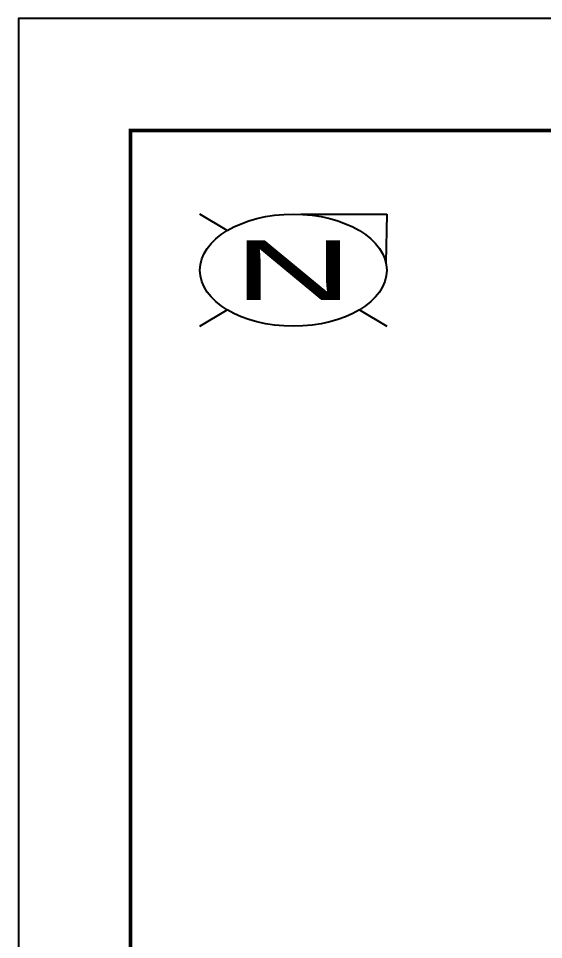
# Model space of a CAD drawing. Header units: millimetres. Extents: x 0 to 594, y 0 to 420.
# Drawn here: x 0 to 70.2, y 296.7 to 420 of the extents above; entities that cross this region are included whole.
import ezdxf
from ezdxf.enums import TextEntityAlignment as Align

# ---------------------------------------------------------------- set-up
doc = ezdxf.new("R2010")
doc.units = ezdxf.units.MM
doc.header["$LTSCALE"] = 0.25
doc.styles.get("Standard").update_dxf_attribs({"font": 'arial.ttf'})

msp = doc.modelspace()

# ---------------------------------------------------------------- linework, layer by layer
at = {"color": 0, "linetype": 'ByBlock', "lineweight": 25}
for p, q in [((27.9361, 391.6134), (24.2749, 393.8101)), ((37.7749, 393.7861), (49.2749, 393.8101)), ((49.2749, 393.8101), (49.1633, 387.3101)), ((24.2749, 378.8101), (27.9361, 381.0068)), ((45.6138, 381.0068), (49.2749, 378.8101))]:
    msp.add_line(p, q, dxfattribs=at)
at = {"color": 0, "linetype": 'ByBlock', "lineweight": -2}
msp.add_line((36.7749, 386.3101), (36.7749, 386.3101), dxfattribs=at)
msp.add_line((36.7749, 386.3101), (36.7749, 386.3101), dxfattribs=at)
msp.add_line((36.7749, 386.3101), (36.7749, 386.3101), dxfattribs=at)
msp.add_line((36.7749, 386.3101), (36.7749, 386.3101), dxfattribs=at)
msp.add_line((36.7749, 386.3101), (36.7749, 386.3101), dxfattribs=at)
msp.add_lwpolyline([(0, 0), (594, 0), (594, 420), (0, 420)], close=True)
at = {"const_width": 0.5}
msp.add_lwpolyline([(15, 15), (579, 15), (579, 405), (15, 405)], close=True, dxfattribs=at)
at = {"color": 0, "linetype": 'ByBlock', "lineweight": 25}
msp.add_ellipse((36.7749, 386.3101), major_axis=(12.5, 0), ratio=0.6, dxfattribs=at)

# ---------------------------------------------------------------- texts
at = {"color": 0, "linetype": 'ByBlock', "lineweight": 40, "width": 2}
msp.add_text('N', height=8, dxfattribs=at).set_placement((36.7749, 386.3101), align=Align.MIDDLE_CENTER)

doc.saveas('drawing.dxf')
